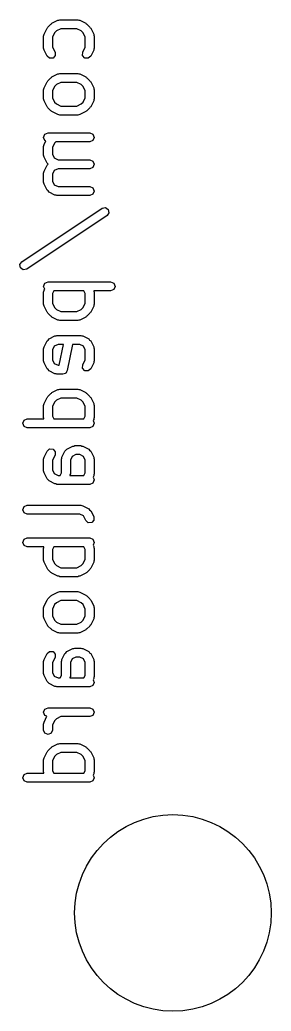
# Model space of a CAD drawing. Extents: x 2.688 to 3.607, y -2.82 to -1.905.
# Drawn here: x 2.6885 to 2.7992, y -2.7992 to -2.3623 of the extents above; entities that cross this region are included whole.
import ezdxf

# ---------------------------------------------------------------- set-up
doc = ezdxf.new("R2010")
doc.units = 0
doc.header["$MEASUREMENT"] = 0
doc.layers.add('BLACK', color=7, linetype='CONTINUOUS')

msp = doc.modelspace()

# ---------------------------------------------------------------- linework, layer by layer
at = {"layer": 'BLACK', "linetype": 'CONTINUOUS'}
for p, q in [((2.70263, -2.36386), (2.70525, -2.36254)), ((2.70525, -2.36254), (2.70571, -2.36251)), ((2.70571, -2.36251), (2.70613, -2.36234)), ((2.70613, -2.36234), (2.71401, -2.36234)), ((2.71401, -2.36234), (2.71443, -2.36251)), ((2.71443, -2.36251), (2.71489, -2.36254)), ((2.71489, -2.36254), (2.71751, -2.36386)), ((2.69912, -2.36867), (2.70044, -2.36605)), ((2.70044, -2.36605), (2.70068, -2.36584)), ((2.70068, -2.36584), (2.7008, -2.36554)), ((2.7008, -2.36554), (2.70212, -2.36422)), ((2.70212, -2.36422), (2.70242, -2.3641)), ((2.70242, -2.3641), (2.70263, -2.36386)), ((2.70468, -2.36723), (2.70381, -2.3681)), ((2.7066, -2.36627), (2.70468, -2.36723)), ((2.71354, -2.36627), (2.7066, -2.36627)), ((2.71547, -2.36723), (2.71354, -2.36627)), ((2.71633, -2.3681), (2.71547, -2.36723)), ((2.71751, -2.36386), (2.71773, -2.3641)), ((2.71773, -2.3641), (2.71802, -2.36422)), ((2.71802, -2.36422), (2.71934, -2.36554)), ((2.71934, -2.36554), (2.71946, -2.36584)), ((2.71946, -2.36584), (2.71971, -2.36605)), ((2.71971, -2.36605), (2.72102, -2.36867)), ((2.69892, -2.36955), (2.69909, -2.36913)), ((2.69892, -2.3748), (2.69892, -2.36955)), ((2.69909, -2.36913), (2.69912, -2.36867)), ((2.70381, -2.3681), (2.70285, -2.37002)), ((2.70285, -2.37002), (2.70285, -2.37434)), ((2.71729, -2.37002), (2.71633, -2.3681)), ((2.71729, -2.37434), (2.71729, -2.37002)), ((2.72102, -2.36867), (2.72105, -2.36913)), ((2.72105, -2.36913), (2.72123, -2.36955)), ((2.72123, -2.36955), (2.72123, -2.3748)), ((2.69909, -2.37523), (2.69892, -2.3748)), ((2.69912, -2.37568), (2.69909, -2.37523)), ((2.70044, -2.37831), (2.69912, -2.37568)), ((2.70285, -2.37434), (2.70396, -2.37655)), ((2.70396, -2.37655), (2.70406, -2.37805)), ((2.71608, -2.37805), (2.71618, -2.37655)), ((2.71618, -2.37655), (2.71729, -2.37434)), ((2.72102, -2.37568), (2.71971, -2.37831)), ((2.72105, -2.37523), (2.72102, -2.37568)), ((2.72123, -2.3748), (2.72105, -2.37523)), ((2.70157, -2.3793), (2.70044, -2.37831)), ((2.70308, -2.37919), (2.70157, -2.3793)), ((2.70406, -2.37805), (2.70308, -2.37919)), ((2.71706, -2.37919), (2.71608, -2.37805)), ((2.71857, -2.3793), (2.71706, -2.37919)), ((2.71971, -2.37831), (2.71857, -2.3793)), ((2.69912, -2.3923), (2.70044, -2.38967)), ((2.70044, -2.38967), (2.70068, -2.38946)), ((2.70068, -2.38946), (2.7008, -2.38916)), ((2.7008, -2.38916), (2.70212, -2.38785)), ((2.70212, -2.38785), (2.70242, -2.38772)), ((2.70242, -2.38772), (2.70263, -2.38748)), ((2.70263, -2.38748), (2.70525, -2.38617)), ((2.70525, -2.38617), (2.70571, -2.38613)), ((2.70571, -2.38613), (2.70613, -2.38596)), ((2.70613, -2.38596), (2.71401, -2.38596)), ((2.71401, -2.38596), (2.71443, -2.38613)), ((2.71443, -2.38613), (2.71489, -2.38617)), ((2.71489, -2.38617), (2.71751, -2.38748)), ((2.71751, -2.38748), (2.71773, -2.38772)), ((2.71773, -2.38772), (2.71802, -2.38785)), ((2.71802, -2.38785), (2.71934, -2.38916)), ((2.71934, -2.38916), (2.71946, -2.38946)), ((2.71946, -2.38946), (2.71971, -2.38967)), ((2.71971, -2.38967), (2.72102, -2.3923)), ((2.69892, -2.39318), (2.69909, -2.39275)), ((2.69892, -2.39711), (2.69892, -2.39318)), ((2.69909, -2.39275), (2.69912, -2.3923)), ((2.70381, -2.39172), (2.70285, -2.39364)), ((2.70285, -2.39364), (2.70285, -2.39665)), ((2.70468, -2.39086), (2.70381, -2.39172)), ((2.7066, -2.3899), (2.70468, -2.39086)), ((2.71354, -2.3899), (2.7066, -2.3899)), ((2.71547, -2.39086), (2.71354, -2.3899)), ((2.71633, -2.39172), (2.71547, -2.39086)), ((2.71729, -2.39364), (2.71633, -2.39172)), ((2.71729, -2.39665), (2.71729, -2.39364)), ((2.72102, -2.3923), (2.72105, -2.39275)), ((2.72105, -2.39275), (2.72123, -2.39318)), ((2.72123, -2.39318), (2.72123, -2.39711)), ((2.69909, -2.39754), (2.69892, -2.39711)), ((2.69912, -2.39799), (2.69909, -2.39754)), ((2.70044, -2.40062), (2.69912, -2.39799)), ((2.70285, -2.39665), (2.70381, -2.39857)), ((2.71633, -2.39857), (2.71729, -2.39665)), ((2.72102, -2.39799), (2.71971, -2.40062)), ((2.72105, -2.39754), (2.72102, -2.39799)), ((2.72123, -2.39711), (2.72105, -2.39754)), ((2.70068, -2.40083), (2.70044, -2.40062)), ((2.7008, -2.40113), (2.70068, -2.40083)), ((2.70212, -2.40244), (2.7008, -2.40113)), ((2.70242, -2.40257), (2.70212, -2.40244)), ((2.70263, -2.40281), (2.70242, -2.40257)), ((2.70525, -2.40412), (2.70263, -2.40281)), ((2.70381, -2.39857), (2.70468, -2.39943)), ((2.70468, -2.39943), (2.7066, -2.40039)), ((2.7066, -2.40039), (2.71354, -2.40039)), ((2.71354, -2.40039), (2.71547, -2.39943)), ((2.71751, -2.40281), (2.71489, -2.40412)), ((2.71547, -2.39943), (2.71633, -2.39857)), ((2.71773, -2.40257), (2.71751, -2.40281)), ((2.71802, -2.40244), (2.71773, -2.40257)), ((2.71934, -2.40113), (2.71802, -2.40244)), ((2.71946, -2.40083), (2.71934, -2.40113)), ((2.71971, -2.40062), (2.71946, -2.40083)), ((2.70571, -2.40416), (2.70525, -2.40412)), ((2.70613, -2.40433), (2.70571, -2.40416)), ((2.71401, -2.40433), (2.70613, -2.40433)), ((2.71443, -2.40416), (2.71401, -2.40433)), ((2.71489, -2.40412), (2.71443, -2.40416)), ((2.69892, -2.41417), (2.69949, -2.41278)), ((2.69949, -2.41557), (2.69892, -2.41417)), ((2.69912, -2.41723), (2.69988, -2.41572)), ((2.69949, -2.41278), (2.70088, -2.4122)), ((2.69988, -2.41572), (2.69949, -2.41557)), ((2.70088, -2.4122), (2.71926, -2.4122)), ((2.71926, -2.4122), (2.72065, -2.41278)), ((2.72065, -2.41557), (2.71926, -2.41614)), ((2.72065, -2.41278), (2.72123, -2.41417)), ((2.72123, -2.41417), (2.72065, -2.41557)), ((2.69892, -2.41811), (2.69909, -2.41769)), ((2.69892, -2.42205), (2.69892, -2.41811)), ((2.69909, -2.41769), (2.69912, -2.41723)), ((2.70381, -2.41665), (2.70285, -2.41857)), ((2.70285, -2.41857), (2.70285, -2.42158)), ((2.70432, -2.41614), (2.70381, -2.41665)), ((2.71926, -2.41614), (2.70432, -2.41614)), ((2.69909, -2.42247), (2.69892, -2.42205)), ((2.69912, -2.42293), (2.69909, -2.42247)), ((2.70044, -2.42555), (2.69912, -2.42293)), ((2.70285, -2.42158), (2.70366, -2.4232)), ((2.70366, -2.4232), (2.70529, -2.42402)), ((2.70529, -2.42402), (2.71926, -2.42402)), ((2.71926, -2.42402), (2.72065, -2.42459)), ((2.72065, -2.42459), (2.72123, -2.42598)), ((2.69912, -2.42904), (2.70044, -2.42642)), ((2.70091, -2.42596), (2.70044, -2.42555)), ((2.70044, -2.42642), (2.70091, -2.42601)), ((2.70093, -2.42598), (2.70091, -2.42596)), ((2.70091, -2.42601), (2.70093, -2.42598)), ((2.70366, -2.42876), (2.70285, -2.43039)), ((2.70529, -2.42795), (2.70366, -2.42876)), ((2.71926, -2.42795), (2.70529, -2.42795)), ((2.72065, -2.42738), (2.71926, -2.42795)), ((2.72123, -2.42598), (2.72065, -2.42738)), ((2.69892, -2.42992), (2.69909, -2.4295)), ((2.69892, -2.43386), (2.69892, -2.42992)), ((2.69909, -2.4295), (2.69912, -2.42904)), ((2.70285, -2.43039), (2.70285, -2.43339)), ((2.70285, -2.43339), (2.70366, -2.43502)), ((2.69909, -2.43428), (2.69892, -2.43386)), ((2.69912, -2.43474), (2.69909, -2.43428)), ((2.70044, -2.43736), (2.69912, -2.43474)), ((2.70091, -2.43777), (2.70044, -2.43736)), ((2.70132, -2.43824), (2.70091, -2.43777)), ((2.70366, -2.43502), (2.70529, -2.43583)), ((2.70529, -2.43583), (2.71926, -2.43583)), ((2.71926, -2.43583), (2.72065, -2.4364)), ((2.72065, -2.4364), (2.72123, -2.4378)), ((2.70394, -2.43956), (2.70132, -2.43824)), ((2.7044, -2.43959), (2.70394, -2.43956)), ((2.70482, -2.43976), (2.7044, -2.43959)), ((2.71926, -2.43976), (2.70482, -2.43976)), ((2.72065, -2.43919), (2.71926, -2.43976)), ((2.72123, -2.4378), (2.72065, -2.43919)), ((2.68929, -2.46897), (2.72473, -2.44534)), ((2.72473, -2.44534), (2.7262, -2.44505)), ((2.7262, -2.44505), (2.72746, -2.44589)), ((2.72746, -2.44589), (2.72775, -2.44737)), ((2.72691, -2.44862), (2.69148, -2.47224)), ((2.72775, -2.44737), (2.72691, -2.44862)), ((2.68846, -2.47022), (2.68929, -2.46897)), ((2.68875, -2.4717), (2.68846, -2.47022)), ((2.69, -2.47253), (2.68875, -2.4717)), ((2.69148, -2.47224), (2.69, -2.47253)), ((2.69892, -2.47979), (2.69949, -2.4784)), ((2.69941, -2.48097), (2.69892, -2.47979)), ((2.69912, -2.48153), (2.69941, -2.48097)), ((2.69949, -2.4784), (2.70088, -2.47782)), ((2.70088, -2.47782), (2.72844, -2.47782)), ((2.72844, -2.47782), (2.72984, -2.4784)), ((2.72984, -2.48118), (2.72844, -2.48176)), ((2.72984, -2.4784), (2.73041, -2.47979)), ((2.73041, -2.47979), (2.72984, -2.48118)), ((2.69892, -2.48241), (2.69909, -2.48199)), ((2.69892, -2.48766), (2.69892, -2.48241)), ((2.69909, -2.48199), (2.69912, -2.48153)), ((2.70341, -2.48176), (2.70285, -2.48288)), ((2.70285, -2.48288), (2.70285, -2.4872)), ((2.71673, -2.48176), (2.70341, -2.48176)), ((2.71729, -2.48288), (2.71673, -2.48176)), ((2.71729, -2.4872), (2.71729, -2.48288)), ((2.72844, -2.48176), (2.72103, -2.48176)), ((2.72103, -2.48176), (2.72105, -2.48199)), ((2.72105, -2.48199), (2.72123, -2.48241)), ((2.72123, -2.48241), (2.72123, -2.48766)), ((2.69909, -2.48809), (2.69892, -2.48766)), ((2.69912, -2.48854), (2.69909, -2.48809)), ((2.70044, -2.49117), (2.69912, -2.48854)), ((2.70285, -2.4872), (2.70381, -2.48912)), ((2.70381, -2.48912), (2.70468, -2.48998)), ((2.70468, -2.48998), (2.7066, -2.49094)), ((2.71354, -2.49094), (2.71547, -2.48998)), ((2.71547, -2.48998), (2.71633, -2.48912)), ((2.71633, -2.48912), (2.71729, -2.4872)), ((2.72102, -2.48854), (2.71971, -2.49117)), ((2.72105, -2.48809), (2.72102, -2.48854)), ((2.72123, -2.48766), (2.72105, -2.48809)), ((2.70068, -2.49138), (2.70044, -2.49117)), ((2.7008, -2.49168), (2.70068, -2.49138)), ((2.70212, -2.49299), (2.7008, -2.49168)), ((2.70242, -2.49312), (2.70212, -2.49299)), ((2.70263, -2.49336), (2.70242, -2.49312)), ((2.70525, -2.49467), (2.70263, -2.49336)), ((2.7066, -2.49094), (2.71354, -2.49094)), ((2.71751, -2.49336), (2.71489, -2.49467)), ((2.71773, -2.49312), (2.71751, -2.49336)), ((2.71802, -2.49299), (2.71773, -2.49312)), ((2.71934, -2.49168), (2.71802, -2.49299)), ((2.71946, -2.49138), (2.71934, -2.49168)), ((2.71971, -2.49117), (2.71946, -2.49138)), ((2.70571, -2.49471), (2.70525, -2.49467)), ((2.70613, -2.49488), (2.70571, -2.49471)), ((2.71401, -2.49488), (2.70613, -2.49488)), ((2.71443, -2.49471), (2.71401, -2.49488)), ((2.71489, -2.49467), (2.71443, -2.49471)), ((2.70091, -2.50344), (2.70132, -2.50296)), ((2.70132, -2.50296), (2.70394, -2.50165)), ((2.70394, -2.50165), (2.7044, -2.50162)), ((2.7044, -2.50162), (2.70482, -2.50144)), ((2.70482, -2.50144), (2.71532, -2.50144)), ((2.71532, -2.50144), (2.71574, -2.50162)), ((2.71574, -2.50162), (2.7162, -2.50165)), ((2.7162, -2.50165), (2.71883, -2.50296)), ((2.71883, -2.50296), (2.71923, -2.50344)), ((2.69892, -2.50735), (2.69909, -2.50693)), ((2.69892, -2.5126), (2.69892, -2.50735)), ((2.69909, -2.50693), (2.69912, -2.50647)), ((2.69912, -2.50647), (2.70044, -2.50384)), ((2.70044, -2.50384), (2.70091, -2.50344)), ((2.70366, -2.50619), (2.70285, -2.50781)), ((2.70529, -2.50538), (2.70366, -2.50619)), ((2.70767, -2.50538), (2.70529, -2.50538)), ((2.70583, -2.51457), (2.70767, -2.50538)), ((2.71168, -2.50538), (2.70938, -2.51692)), ((2.71486, -2.50538), (2.71168, -2.50538)), ((2.71648, -2.50619), (2.71486, -2.50538)), ((2.71729, -2.50781), (2.71648, -2.50619)), ((2.71923, -2.50344), (2.71971, -2.50384)), ((2.71971, -2.50384), (2.72102, -2.50647)), ((2.72102, -2.50647), (2.72105, -2.50693)), ((2.72105, -2.50693), (2.72123, -2.50735)), ((2.72123, -2.50735), (2.72123, -2.5126)), ((2.70285, -2.50781), (2.70285, -2.51213)), ((2.71729, -2.51213), (2.71729, -2.50781)), ((2.69909, -2.51302), (2.69892, -2.5126)), ((2.69912, -2.51348), (2.69909, -2.51302)), ((2.70044, -2.5161), (2.69912, -2.51348)), ((2.70091, -2.51651), (2.70044, -2.5161)), ((2.70285, -2.51213), (2.70366, -2.51376)), ((2.70366, -2.51376), (2.70529, -2.51457)), ((2.70529, -2.51457), (2.70583, -2.51457)), ((2.71608, -2.51585), (2.71618, -2.51434)), ((2.71706, -2.51698), (2.71608, -2.51585)), ((2.71618, -2.51434), (2.71729, -2.51213)), ((2.71971, -2.5161), (2.71857, -2.51709)), ((2.72102, -2.51348), (2.71971, -2.5161)), ((2.72105, -2.51302), (2.72102, -2.51348)), ((2.72123, -2.5126), (2.72105, -2.51302)), ((2.70132, -2.51698), (2.70091, -2.51651)), ((2.70394, -2.5183), (2.70132, -2.51698)), ((2.7044, -2.51833), (2.70394, -2.5183)), ((2.70482, -2.5185), (2.7044, -2.51833)), ((2.70745, -2.5185), (2.70482, -2.5185)), ((2.70798, -2.51828), (2.70745, -2.5185)), ((2.70854, -2.51817), (2.70798, -2.51828)), ((2.70865, -2.518), (2.70854, -2.51817)), ((2.70884, -2.51793), (2.70865, -2.518)), ((2.70906, -2.5174), (2.70884, -2.51793)), ((2.70938, -2.51692), (2.70906, -2.5174)), ((2.71857, -2.51709), (2.71706, -2.51698)), ((2.70571, -2.52524), (2.70613, -2.52507)), ((2.70613, -2.52507), (2.71401, -2.52507)), ((2.71401, -2.52507), (2.71443, -2.52524)), ((2.69912, -2.5314), (2.70044, -2.52878)), ((2.70044, -2.52878), (2.70068, -2.52857)), ((2.70068, -2.52857), (2.7008, -2.52827)), ((2.7008, -2.52827), (2.70212, -2.52695)), ((2.70212, -2.52695), (2.70242, -2.52683)), ((2.70242, -2.52683), (2.70263, -2.52659)), ((2.70263, -2.52659), (2.70525, -2.52527)), ((2.7066, -2.529), (2.70468, -2.52996)), ((2.70525, -2.52527), (2.70571, -2.52524)), ((2.71354, -2.529), (2.7066, -2.529)), ((2.71547, -2.52996), (2.71354, -2.529)), ((2.71443, -2.52524), (2.71489, -2.52527)), ((2.71489, -2.52527), (2.71751, -2.52659)), ((2.71751, -2.52659), (2.71773, -2.52683)), ((2.71773, -2.52683), (2.71802, -2.52695)), ((2.71802, -2.52695), (2.71934, -2.52827)), ((2.71934, -2.52827), (2.71946, -2.52857)), ((2.71946, -2.52857), (2.71971, -2.52878)), ((2.71971, -2.52878), (2.72102, -2.5314)), ((2.69892, -2.53228), (2.69909, -2.53186)), ((2.69892, -2.53753), (2.69892, -2.53228)), ((2.69909, -2.53186), (2.69912, -2.5314)), ((2.70381, -2.53082), (2.70285, -2.53275)), ((2.70285, -2.53275), (2.70285, -2.53707)), ((2.70468, -2.52996), (2.70381, -2.53082)), ((2.71633, -2.53082), (2.71547, -2.52996)), ((2.71729, -2.53275), (2.71633, -2.53082)), ((2.71729, -2.53707), (2.71729, -2.53275)), ((2.72102, -2.5314), (2.72105, -2.53186)), ((2.72105, -2.53186), (2.72123, -2.53228)), ((2.72123, -2.53228), (2.72123, -2.53753)), ((2.69031, -2.53877), (2.6917, -2.53819)), ((2.6917, -2.53819), (2.69911, -2.53819)), ((2.69909, -2.53796), (2.69892, -2.53753)), ((2.69911, -2.53819), (2.69909, -2.53796)), ((2.70285, -2.53707), (2.70341, -2.53819)), ((2.70341, -2.53819), (2.71673, -2.53819)), ((2.71673, -2.53819), (2.71729, -2.53707)), ((2.72105, -2.53796), (2.72102, -2.53841)), ((2.72123, -2.53753), (2.72105, -2.53796)), ((2.68973, -2.54016), (2.69031, -2.53877)), ((2.69031, -2.54155), (2.68973, -2.54016)), ((2.6917, -2.54213), (2.69031, -2.54155)), ((2.71926, -2.54213), (2.6917, -2.54213)), ((2.72065, -2.54155), (2.71926, -2.54213)), ((2.72123, -2.54016), (2.72065, -2.54155)), ((2.72102, -2.53841), (2.72074, -2.53898)), ((2.72074, -2.53898), (2.72123, -2.54016)), ((2.70919, -2.55152), (2.71182, -2.55021)), ((2.71182, -2.55021), (2.71227, -2.55018)), ((2.71227, -2.55018), (2.7127, -2.55)), ((2.7127, -2.55), (2.71532, -2.55)), ((2.71532, -2.55), (2.71574, -2.55018)), ((2.71574, -2.55018), (2.7162, -2.55021)), ((2.7162, -2.55021), (2.71883, -2.55152)), ((2.69892, -2.55591), (2.69909, -2.55548)), ((2.69909, -2.55548), (2.69912, -2.55503)), ((2.69912, -2.55503), (2.70044, -2.5524)), ((2.70044, -2.5524), (2.70157, -2.55141)), ((2.70157, -2.55141), (2.70308, -2.55152)), ((2.70396, -2.55416), (2.70285, -2.55637)), ((2.70308, -2.55152), (2.70406, -2.55266)), ((2.70406, -2.55266), (2.70396, -2.55416)), ((2.70679, -2.55591), (2.70697, -2.55548)), ((2.70697, -2.55548), (2.707, -2.55503)), ((2.707, -2.55503), (2.70831, -2.5524)), ((2.70831, -2.5524), (2.70878, -2.55199)), ((2.70878, -2.55199), (2.70919, -2.55152)), ((2.71154, -2.55475), (2.71073, -2.55637)), ((2.71316, -2.55394), (2.71154, -2.55475)), ((2.71486, -2.55394), (2.71316, -2.55394)), ((2.71648, -2.55475), (2.71486, -2.55394)), ((2.71729, -2.55637), (2.71648, -2.55475)), ((2.71883, -2.55152), (2.71923, -2.55199)), ((2.71923, -2.55199), (2.71971, -2.5524)), ((2.71971, -2.5524), (2.72102, -2.55503)), ((2.72102, -2.55503), (2.72105, -2.55548)), ((2.72105, -2.55548), (2.72123, -2.55591)), ((2.69892, -2.56115), (2.69892, -2.55591)), ((2.70285, -2.55637), (2.70285, -2.56069)), ((2.70679, -2.562), (2.70679, -2.55591)), ((2.71073, -2.55637), (2.71073, -2.56247)), ((2.71729, -2.562), (2.71729, -2.55637)), ((2.72123, -2.55591), (2.72123, -2.56247)), ((2.69909, -2.56158), (2.69892, -2.56115)), ((2.69912, -2.56204), (2.69909, -2.56158)), ((2.70044, -2.56466), (2.69912, -2.56204)), ((2.70285, -2.56069), (2.70366, -2.56231)), ((2.70366, -2.56231), (2.70529, -2.56312)), ((2.70529, -2.56312), (2.70623, -2.56312)), ((2.70623, -2.56312), (2.70679, -2.562)), ((2.71055, -2.56289), (2.71054, -2.56312)), ((2.71054, -2.56312), (2.71673, -2.56312)), ((2.71073, -2.56247), (2.71055, -2.56289)), ((2.71673, -2.56312), (2.71729, -2.562)), ((2.72102, -2.56335), (2.72074, -2.56391)), ((2.72074, -2.56391), (2.72123, -2.56509)), ((2.72105, -2.56289), (2.72102, -2.56335)), ((2.72123, -2.56247), (2.72105, -2.56289)), ((2.70091, -2.56507), (2.70044, -2.56466)), ((2.70132, -2.56554), (2.70091, -2.56507)), ((2.70394, -2.56685), (2.70132, -2.56554)), ((2.7044, -2.56688), (2.70394, -2.56685)), ((2.70482, -2.56706), (2.7044, -2.56688)), ((2.71926, -2.56706), (2.70482, -2.56706)), ((2.72065, -2.56648), (2.71926, -2.56706)), ((2.72123, -2.56509), (2.72065, -2.56648)), ((2.68973, -2.57822), (2.69031, -2.57682)), ((2.69031, -2.57682), (2.6917, -2.57625)), ((2.6917, -2.57625), (2.71532, -2.57625)), ((2.71532, -2.57625), (2.71574, -2.57642)), ((2.71574, -2.57642), (2.7162, -2.57645)), ((2.7162, -2.57645), (2.71883, -2.57777)), ((2.69031, -2.57961), (2.68973, -2.57822)), ((2.6917, -2.58018), (2.69031, -2.57961)), ((2.71486, -2.58018), (2.6917, -2.58018)), ((2.71648, -2.58099), (2.71486, -2.58018)), ((2.7175, -2.58303), (2.71648, -2.58099)), ((2.71883, -2.57777), (2.71923, -2.57824)), ((2.71923, -2.57824), (2.71971, -2.57865)), ((2.71971, -2.57865), (2.72102, -2.58127)), ((2.72102, -2.58127), (2.72112, -2.58277)), ((2.71863, -2.58402), (2.7175, -2.58303)), ((2.72014, -2.58391), (2.71863, -2.58402)), ((2.72112, -2.58277), (2.72014, -2.58391)), ((2.69031, -2.59126), (2.6917, -2.59068)), ((2.6917, -2.59068), (2.71926, -2.59068)), ((2.71926, -2.59068), (2.72065, -2.59126)), ((2.68973, -2.59265), (2.69031, -2.59126)), ((2.69031, -2.59404), (2.68973, -2.59265)), ((2.6917, -2.59462), (2.69031, -2.59404)), ((2.69911, -2.59462), (2.6917, -2.59462)), ((2.69892, -2.59528), (2.69909, -2.59485)), ((2.69909, -2.59485), (2.69911, -2.59462)), ((2.70341, -2.59462), (2.70285, -2.59574)), ((2.71673, -2.59462), (2.70341, -2.59462)), ((2.71729, -2.59574), (2.71673, -2.59462)), ((2.72065, -2.59126), (2.72123, -2.59265)), ((2.72123, -2.59265), (2.72074, -2.59383)), ((2.72074, -2.59383), (2.72102, -2.5944)), ((2.72102, -2.5944), (2.72105, -2.59485)), ((2.72105, -2.59485), (2.72123, -2.59528)), ((2.69892, -2.60052), (2.69892, -2.59528)), ((2.70285, -2.59574), (2.70285, -2.60006)), ((2.71729, -2.60006), (2.71729, -2.59574)), ((2.72123, -2.59528), (2.72123, -2.60052)), ((2.69909, -2.60095), (2.69892, -2.60052)), ((2.69912, -2.60141), (2.69909, -2.60095)), ((2.70044, -2.60403), (2.69912, -2.60141)), ((2.70285, -2.60006), (2.70381, -2.60198)), ((2.70381, -2.60198), (2.70468, -2.60284)), ((2.70468, -2.60284), (2.7066, -2.60381)), ((2.71354, -2.60381), (2.71547, -2.60284)), ((2.71547, -2.60284), (2.71633, -2.60198)), ((2.71633, -2.60198), (2.71729, -2.60006)), ((2.72102, -2.60141), (2.71971, -2.60403)), ((2.72105, -2.60095), (2.72102, -2.60141)), ((2.72123, -2.60052), (2.72105, -2.60095)), ((2.70068, -2.60424), (2.70044, -2.60403)), ((2.7008, -2.60454), (2.70068, -2.60424)), ((2.70212, -2.60585), (2.7008, -2.60454)), ((2.70242, -2.60598), (2.70212, -2.60585)), ((2.70263, -2.60622), (2.70242, -2.60598)), ((2.70525, -2.60753), (2.70263, -2.60622)), ((2.70571, -2.60757), (2.70525, -2.60753)), ((2.70613, -2.60774), (2.70571, -2.60757)), ((2.71401, -2.60774), (2.70613, -2.60774)), ((2.7066, -2.60381), (2.71354, -2.60381)), ((2.71443, -2.60757), (2.71401, -2.60774)), ((2.71489, -2.60753), (2.71443, -2.60757)), ((2.71751, -2.60622), (2.71489, -2.60753)), ((2.71773, -2.60598), (2.71751, -2.60622)), ((2.71802, -2.60585), (2.71773, -2.60598)), ((2.71934, -2.60454), (2.71802, -2.60585)), ((2.71946, -2.60424), (2.71934, -2.60454)), ((2.71971, -2.60403), (2.71946, -2.60424)), ((2.7008, -2.61751), (2.70212, -2.61619)), ((2.70212, -2.61619), (2.70242, -2.61607)), ((2.70242, -2.61607), (2.70263, -2.61582)), ((2.70263, -2.61582), (2.70525, -2.61451)), ((2.70525, -2.61451), (2.70571, -2.61448)), ((2.70571, -2.61448), (2.70613, -2.6143)), ((2.70613, -2.6143), (2.71401, -2.6143)), ((2.71401, -2.6143), (2.71443, -2.61448)), ((2.71443, -2.61448), (2.71489, -2.61451)), ((2.71489, -2.61451), (2.71751, -2.61582)), ((2.71751, -2.61582), (2.71773, -2.61607)), ((2.71773, -2.61607), (2.71802, -2.61619)), ((2.71802, -2.61619), (2.71934, -2.61751)), ((2.69892, -2.62152), (2.69909, -2.6211)), ((2.69909, -2.6211), (2.69912, -2.62064)), ((2.69912, -2.62064), (2.70044, -2.61802)), ((2.70044, -2.61802), (2.70068, -2.6178)), ((2.70068, -2.6178), (2.7008, -2.61751)), ((2.70381, -2.62006), (2.70285, -2.62199)), ((2.70468, -2.6192), (2.70381, -2.62006)), ((2.7066, -2.61824), (2.70468, -2.6192)), ((2.71354, -2.61824), (2.7066, -2.61824)), ((2.71547, -2.6192), (2.71354, -2.61824)), ((2.71633, -2.62006), (2.71547, -2.6192)), ((2.71729, -2.62199), (2.71633, -2.62006)), ((2.71934, -2.61751), (2.71946, -2.6178)), ((2.71946, -2.6178), (2.71971, -2.61802)), ((2.71971, -2.61802), (2.72102, -2.62064)), ((2.72102, -2.62064), (2.72105, -2.6211)), ((2.72105, -2.6211), (2.72123, -2.62152)), ((2.69892, -2.62546), (2.69892, -2.62152)), ((2.69909, -2.62588), (2.69892, -2.62546)), ((2.70285, -2.62199), (2.70285, -2.62499)), ((2.70285, -2.62499), (2.70381, -2.62692)), ((2.71633, -2.62692), (2.71729, -2.62499)), ((2.71729, -2.62499), (2.71729, -2.62199)), ((2.72123, -2.62546), (2.72105, -2.62588)), ((2.72123, -2.62152), (2.72123, -2.62546)), ((2.69912, -2.62634), (2.69909, -2.62588)), ((2.70044, -2.62896), (2.69912, -2.62634)), ((2.70068, -2.62918), (2.70044, -2.62896)), ((2.7008, -2.62948), (2.70068, -2.62918)), ((2.70212, -2.63079), (2.7008, -2.62948)), ((2.70381, -2.62692), (2.70468, -2.62778)), ((2.70468, -2.62778), (2.7066, -2.62874)), ((2.7066, -2.62874), (2.71354, -2.62874)), ((2.71354, -2.62874), (2.71547, -2.62778)), ((2.71547, -2.62778), (2.71633, -2.62692)), ((2.71934, -2.62948), (2.71802, -2.63079)), ((2.71946, -2.62918), (2.71934, -2.62948)), ((2.71971, -2.62896), (2.71946, -2.62918)), ((2.72102, -2.62634), (2.71971, -2.62896)), ((2.72105, -2.62588), (2.72102, -2.62634)), ((2.70242, -2.63091), (2.70212, -2.63079)), ((2.70263, -2.63116), (2.70242, -2.63091)), ((2.70525, -2.63247), (2.70263, -2.63116)), ((2.70571, -2.6325), (2.70525, -2.63247)), ((2.70613, -2.63268), (2.70571, -2.6325)), ((2.71401, -2.63268), (2.70613, -2.63268)), ((2.71443, -2.6325), (2.71401, -2.63268)), ((2.71489, -2.63247), (2.71443, -2.6325)), ((2.71751, -2.63116), (2.71489, -2.63247)), ((2.71773, -2.63091), (2.71751, -2.63116)), ((2.71802, -2.63079), (2.71773, -2.63091)), ((2.69912, -2.64426), (2.70044, -2.64164)), ((2.70044, -2.64164), (2.70157, -2.64065)), ((2.70157, -2.64065), (2.70308, -2.64076)), ((2.70308, -2.64076), (2.70406, -2.6419)), ((2.70406, -2.6419), (2.70396, -2.6434)), ((2.707, -2.64426), (2.70831, -2.64164)), ((2.70831, -2.64164), (2.70878, -2.64123)), ((2.70878, -2.64123), (2.70919, -2.64076)), ((2.70919, -2.64076), (2.71182, -2.63945)), ((2.71182, -2.63945), (2.71227, -2.63941)), ((2.71227, -2.63941), (2.7127, -2.63924)), ((2.7127, -2.63924), (2.71532, -2.63924)), ((2.71532, -2.63924), (2.71574, -2.63941)), ((2.71574, -2.63941), (2.7162, -2.63945)), ((2.7162, -2.63945), (2.71883, -2.64076)), ((2.71883, -2.64076), (2.71923, -2.64123)), ((2.71923, -2.64123), (2.71971, -2.64164)), ((2.71971, -2.64164), (2.72102, -2.64426)), ((2.69892, -2.64514), (2.69909, -2.64472)), ((2.69892, -2.65039), (2.69892, -2.64514)), ((2.69909, -2.64472), (2.69912, -2.64426)), ((2.70396, -2.6434), (2.70285, -2.64561)), ((2.70285, -2.64561), (2.70285, -2.64993)), ((2.70679, -2.64514), (2.70697, -2.64472)), ((2.70679, -2.65124), (2.70679, -2.64514)), ((2.70697, -2.64472), (2.707, -2.64426)), ((2.71154, -2.64399), (2.71073, -2.64561)), ((2.71073, -2.64561), (2.71073, -2.65171)), ((2.71316, -2.64318), (2.71154, -2.64399)), ((2.71486, -2.64318), (2.71316, -2.64318)), ((2.71648, -2.64399), (2.71486, -2.64318)), ((2.71729, -2.64561), (2.71648, -2.64399)), ((2.71729, -2.65124), (2.71729, -2.64561)), ((2.72102, -2.64426), (2.72105, -2.64472)), ((2.72105, -2.64472), (2.72123, -2.64514)), ((2.72123, -2.64514), (2.72123, -2.65171)), ((2.69909, -2.65082), (2.69892, -2.65039)), ((2.69912, -2.65127), (2.69909, -2.65082)), ((2.70044, -2.6539), (2.69912, -2.65127)), ((2.70285, -2.64993), (2.70366, -2.65155)), ((2.70366, -2.65155), (2.70529, -2.65236)), ((2.70623, -2.65236), (2.70679, -2.65124)), ((2.71073, -2.65171), (2.71055, -2.65213)), ((2.71673, -2.65236), (2.71729, -2.65124)), ((2.72123, -2.65171), (2.72105, -2.65213)), ((2.70091, -2.65431), (2.70044, -2.6539)), ((2.70132, -2.65478), (2.70091, -2.65431)), ((2.70394, -2.65609), (2.70132, -2.65478)), ((2.7044, -2.65612), (2.70394, -2.65609)), ((2.70482, -2.6563), (2.7044, -2.65612)), ((2.70529, -2.65236), (2.70623, -2.65236)), ((2.71055, -2.65213), (2.71054, -2.65236)), ((2.71054, -2.65236), (2.71673, -2.65236)), ((2.72065, -2.65572), (2.71926, -2.6563)), ((2.72123, -2.65433), (2.72065, -2.65572)), ((2.72102, -2.65259), (2.72074, -2.65315)), ((2.72074, -2.65315), (2.72123, -2.65433)), ((2.72105, -2.65213), (2.72102, -2.65259)), ((2.71926, -2.6563), (2.70482, -2.6563)), ((2.69892, -2.66745), (2.69949, -2.66606)), ((2.69949, -2.66885), (2.69892, -2.66745)), ((2.69912, -2.67182), (2.70042, -2.66923)), ((2.69949, -2.66606), (2.70088, -2.66549)), ((2.70042, -2.66923), (2.69949, -2.66885)), ((2.70088, -2.66549), (2.71926, -2.66549)), ((2.71926, -2.66549), (2.72065, -2.66606)), ((2.72065, -2.66885), (2.71926, -2.66942)), ((2.72065, -2.66606), (2.72123, -2.66745)), ((2.72123, -2.66745), (2.72065, -2.66885)), ((2.69892, -2.6727), (2.69909, -2.67228)), ((2.69892, -2.67533), (2.69892, -2.6727)), ((2.69909, -2.67228), (2.69912, -2.67182)), ((2.70381, -2.67124), (2.70285, -2.67317)), ((2.70285, -2.67317), (2.70285, -2.67533)), ((2.70468, -2.67038), (2.70381, -2.67124)), ((2.7066, -2.66942), (2.70468, -2.67038)), ((2.71926, -2.66942), (2.7066, -2.66942)), ((2.69949, -2.67672), (2.69892, -2.67533)), ((2.70088, -2.6773), (2.69949, -2.67672)), ((2.70228, -2.67672), (2.70088, -2.6773)), ((2.70285, -2.67533), (2.70228, -2.67672)), ((2.70263, -2.68275), (2.70525, -2.68144)), ((2.70525, -2.68144), (2.70571, -2.68141)), ((2.70571, -2.68141), (2.70613, -2.68123)), ((2.70613, -2.68123), (2.71401, -2.68123)), ((2.71401, -2.68123), (2.71443, -2.68141)), ((2.71443, -2.68141), (2.71489, -2.68144)), ((2.71489, -2.68144), (2.71751, -2.68275)), ((2.69912, -2.68757), (2.70044, -2.68495)), ((2.70044, -2.68495), (2.70068, -2.68473)), ((2.70068, -2.68473), (2.7008, -2.68443)), ((2.7008, -2.68443), (2.70212, -2.68312)), ((2.70212, -2.68312), (2.70242, -2.683)), ((2.70242, -2.683), (2.70263, -2.68275)), ((2.70468, -2.68613), (2.70381, -2.68699)), ((2.7066, -2.68517), (2.70468, -2.68613)), ((2.71354, -2.68517), (2.7066, -2.68517)), ((2.71547, -2.68613), (2.71354, -2.68517)), ((2.71633, -2.68699), (2.71547, -2.68613)), ((2.71751, -2.68275), (2.71773, -2.683)), ((2.71773, -2.683), (2.71802, -2.68312)), ((2.71802, -2.68312), (2.71934, -2.68443)), ((2.71934, -2.68443), (2.71946, -2.68473)), ((2.71946, -2.68473), (2.71971, -2.68495)), ((2.71971, -2.68495), (2.72102, -2.68757)), ((2.69892, -2.68845), (2.69909, -2.68803)), ((2.69892, -2.6937), (2.69892, -2.68845)), ((2.69909, -2.68803), (2.69912, -2.68757)), ((2.70381, -2.68699), (2.70285, -2.68892)), ((2.70285, -2.68892), (2.70285, -2.69324)), ((2.71729, -2.68892), (2.71633, -2.68699)), ((2.71729, -2.69324), (2.71729, -2.68892)), ((2.72102, -2.68757), (2.72105, -2.68803)), ((2.72105, -2.68803), (2.72123, -2.68845)), ((2.72123, -2.68845), (2.72123, -2.6937)), ((2.68973, -2.69633), (2.69031, -2.69493)), ((2.69031, -2.69493), (2.6917, -2.69436)), ((2.6917, -2.69436), (2.69911, -2.69436)), ((2.69909, -2.69412), (2.69892, -2.6937)), ((2.69911, -2.69436), (2.69909, -2.69412)), ((2.70285, -2.69324), (2.70341, -2.69436)), ((2.70341, -2.69436), (2.71673, -2.69436)), ((2.71673, -2.69436), (2.71729, -2.69324)), ((2.72102, -2.69458), (2.72074, -2.69514)), ((2.72074, -2.69514), (2.72123, -2.69633)), ((2.72105, -2.69412), (2.72102, -2.69458)), ((2.72123, -2.6937), (2.72105, -2.69412)), ((2.69031, -2.69772), (2.68973, -2.69633)), ((2.6917, -2.69829), (2.69031, -2.69772)), ((2.71926, -2.69829), (2.6917, -2.69829)), ((2.72065, -2.69772), (2.71926, -2.69829)), ((2.72123, -2.69633), (2.72065, -2.69772))]:
    msp.add_line(p, q, dxfattribs=at)
at = {"layer": 'BLACK'}
msp.add_circle((2.75591, -2.75591), 0.04331, dxfattribs=at)

doc.saveas('drawing.dxf')
